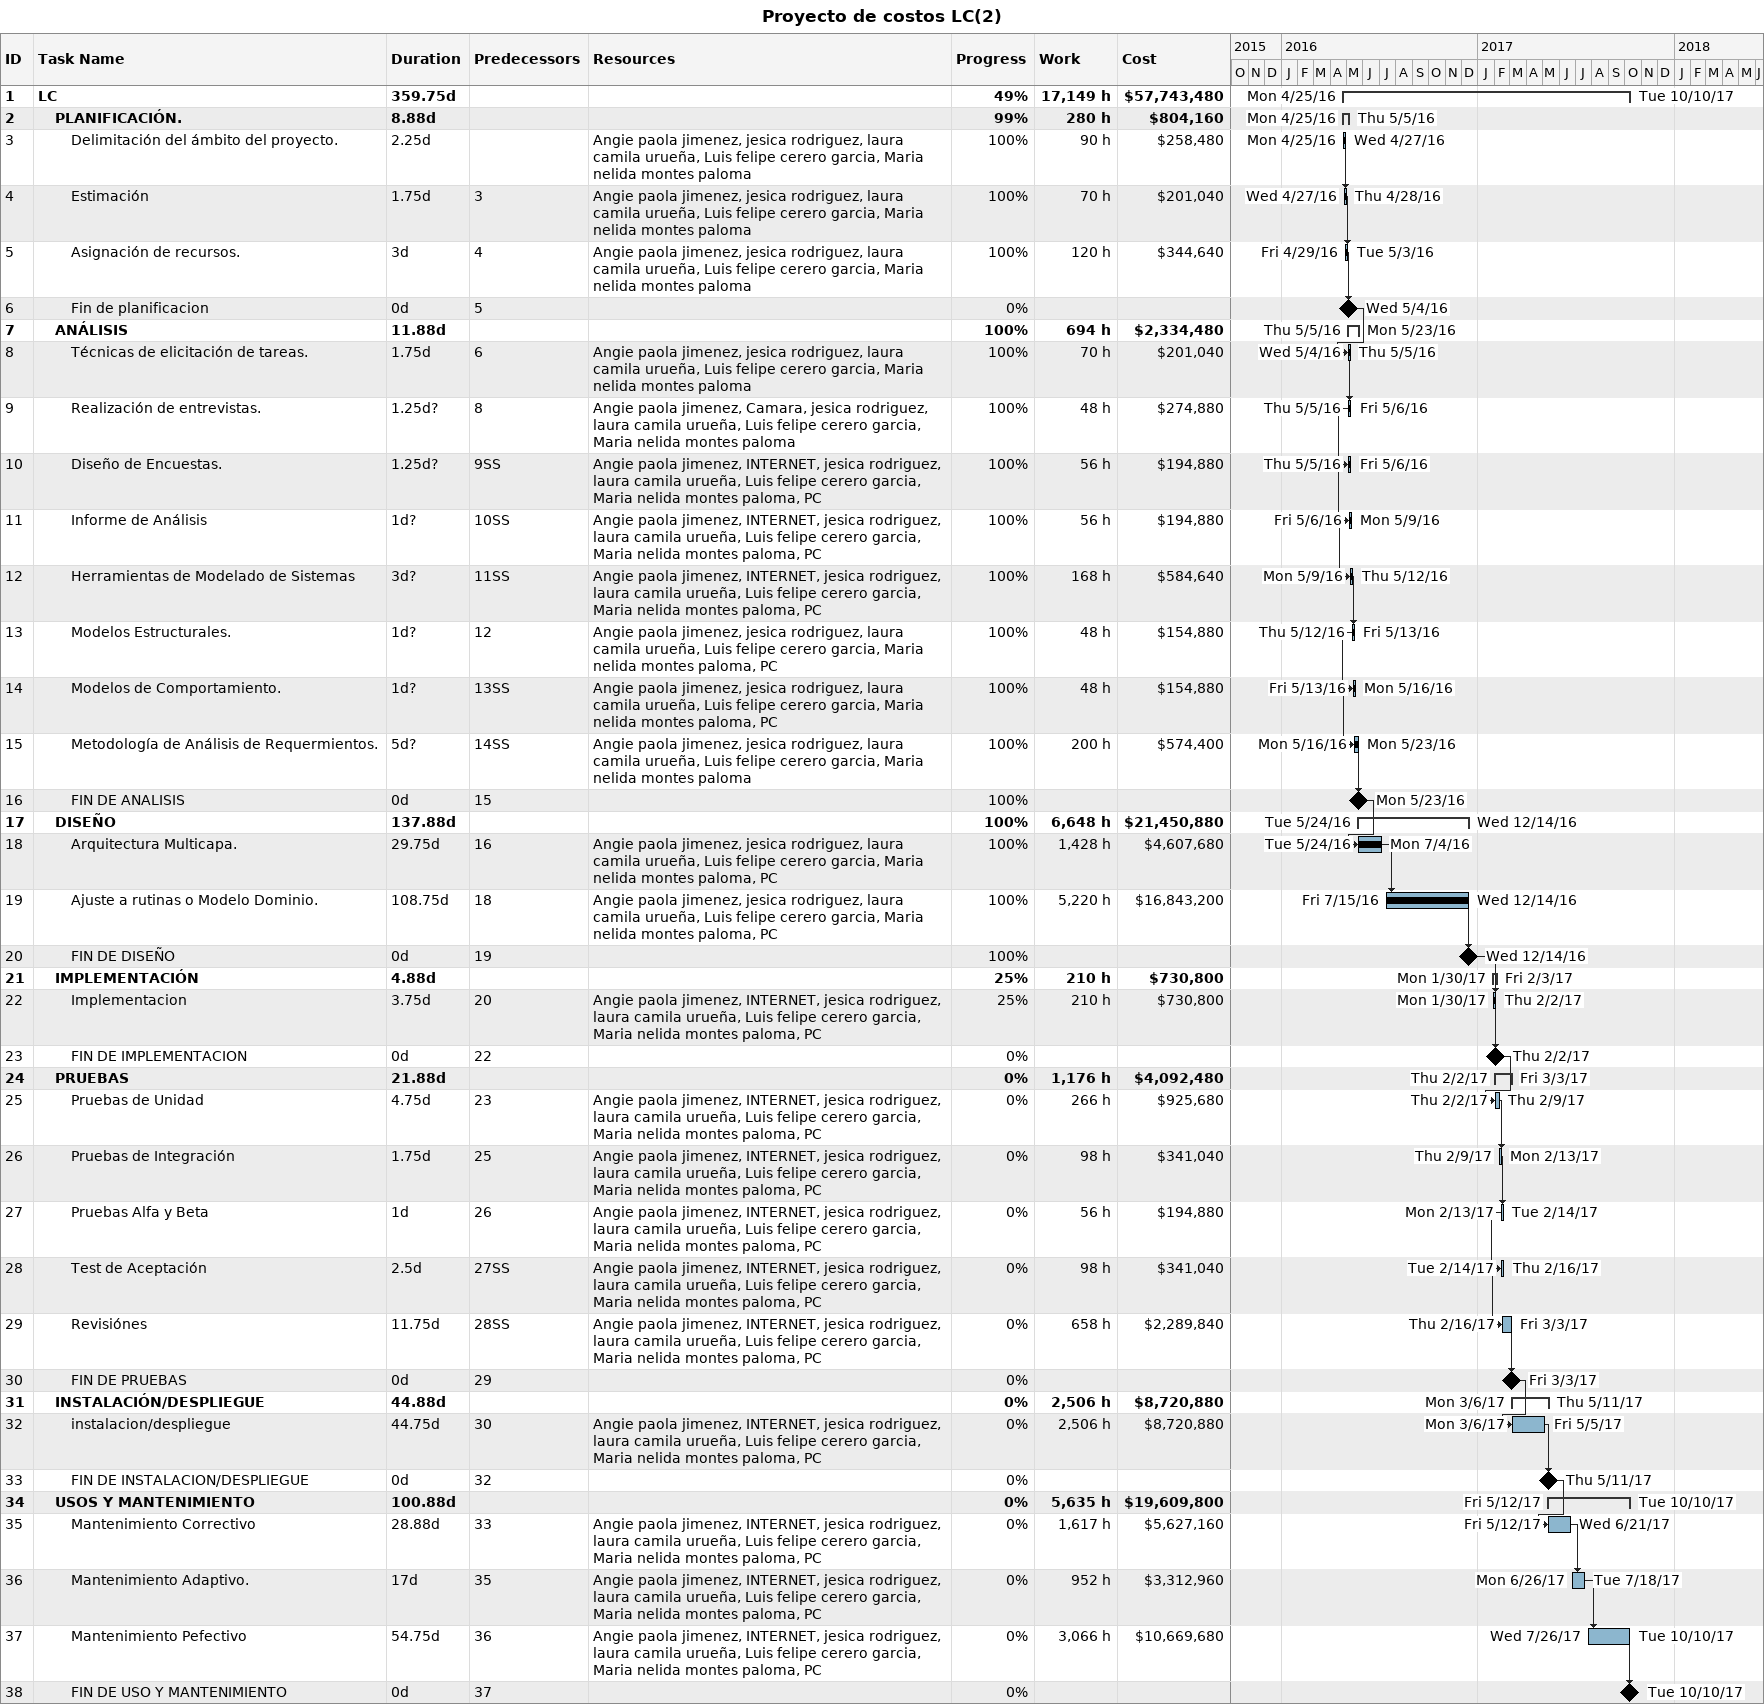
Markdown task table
Proyecto de costos LC(2)

| ID | Level | Task | Duration | Start | Finish | Predecessors | Resources | % complete | Work (h) | Cost ($) |
|---|---|---|---|---|---|---|---|---|---|---|
| 1 | 1 | **LC** | 359.75d | 2016-04-25 | 2017-10-10 |  |  | 49 | 17149 | 57743480 |
| 2 | 2 | **PLANIFICACIÓN.** | 8.88d | 2016-04-25 | 2016-05-05 |  |  | 99 | 280 | 804160 |
| 3 | 3 | Delimitación del ámbito del proyecto. | 2.25d | 2016-04-25 | 2016-04-27 |  | Angie paola jimenez, jesica rodriguez, laura camila urueña, Luis felipe cerero garcia, Maria nelida montes paloma | 100 | 90 | 258480 |
| 4 | 3 | Estimación | 1.75d | 2016-04-27 | 2016-04-28 | 3 | Angie paola jimenez, jesica rodriguez, laura camila urueña, Luis felipe cerero garcia, Maria nelida montes paloma | 100 | 70 | 201040 |
| 5 | 3 | Asignación de recursos. | 3d | 2016-04-29 | 2016-05-03 | 4 | Angie paola jimenez, jesica rodriguez, laura camila urueña, Luis felipe cerero garcia, Maria nelida montes paloma | 100 | 120 | 344640 |
| 6 | 3 | Fin de planificacion | 0d | 2016-05-04 | 2016-05-04 | 5 |  | 0 |  |  |
| 7 | 2 | **ANÁLISIS** | 11.88d | 2016-05-05 | 2016-05-23 |  |  | 100 | 694 | 2334480 |
| 8 | 3 | Técnicas de elicitación de tareas. | 1.75d | 2016-05-04 | 2016-05-05 | 6 | Angie paola jimenez, jesica rodriguez, laura camila urueña, Luis felipe cerero garcia, Maria nelida montes paloma | 100 | 70 | 201040 |
| 9 | 3 | Realización de entrevistas. | 1.25d? | 2016-05-05 | 2016-05-06 | 8 | Angie paola jimenez, Camara, jesica rodriguez, laura camila urueña, Luis felipe cerero garcia, Maria nelida montes paloma | 100 | 48 | 274880 |
| 10 | 3 | Diseño de Encuestas. | 1.25d? | 2016-05-05 | 2016-05-06 | 9SS | Angie paola jimenez, INTERNET, jesica rodriguez, laura camila urueña, Luis felipe cerero garcia, Maria nelida montes paloma, PC | 100 | 56 | 194880 |
| 11 | 3 | Informe de Análisis | 1d? | 2016-05-06 | 2016-05-09 | 10SS | Angie paola jimenez, INTERNET, jesica rodriguez, laura camila urueña, Luis felipe cerero garcia, Maria nelida montes paloma, PC | 100 | 56 | 194880 |
| 12 | 3 | Herramientas de Modelado de Sistemas | 3d? | 2016-05-09 | 2016-05-12 | 11SS | Angie paola jimenez, INTERNET, jesica rodriguez, laura camila urueña, Luis felipe cerero garcia, Maria nelida montes paloma, PC | 100 | 168 | 584640 |
| 13 | 3 | Modelos Estructurales. | 1d? | 2016-05-12 | 2016-05-13 | 12 | Angie paola jimenez, jesica rodriguez, laura camila urueña, Luis felipe cerero garcia, Maria nelida montes paloma, PC | 100 | 48 | 154880 |
| 14 | 3 | Modelos de Comportamiento. | 1d? | 2016-05-13 | 2016-05-16 | 13SS | Angie paola jimenez, jesica rodriguez, laura camila urueña, Luis felipe cerero garcia, Maria nelida montes paloma, PC | 100 | 48 | 154880 |
| 15 | 3 | Metodología de Análisis de Requermientos. | 5d? | 2016-05-16 | 2016-05-23 | 14SS | Angie paola jimenez, jesica rodriguez, laura camila urueña, Luis felipe cerero garcia, Maria nelida montes paloma | 100 | 200 | 574400 |
| 16 | 3 | FIN DE ANALISIS | 0d | 2016-05-23 | 2016-05-23 | 15 |  | 100 |  |  |
| 17 | 2 | **DISEÑO** | 137.88d | 2016-05-24 | 2016-12-14 |  |  | 100 | 6648 | 21450880 |
| 18 | 3 | Arquitectura Multicapa. | 29.75d | 2016-05-24 | 2016-07-04 | 16 | Angie paola jimenez, jesica rodriguez, laura camila urueña, Luis felipe cerero garcia, Maria nelida montes paloma, PC | 100 | 1428 | 4607680 |
| 19 | 3 | Ajuste a rutinas o Modelo Dominio. | 108.75d | 2016-07-15 | 2016-12-14 | 18 | Angie paola jimenez, jesica rodriguez, laura camila urueña, Luis felipe cerero garcia, Maria nelida montes paloma, PC | 100 | 5220 | 16843200 |
| 20 | 3 | FIN DE DISEÑO | 0d | 2016-12-14 | 2016-12-14 | 19 |  | 100 |  |  |
| 21 | 2 | **IMPLEMENTACIÓN** | 4.88d | 2017-01-30 | 2017-02-03 |  |  | 25 | 210 | 730800 |
| 22 | 3 | Implementacion | 3.75d | 2017-01-30 | 2017-02-02 | 20 | Angie paola jimenez, INTERNET, jesica rodriguez, laura camila urueña, Luis felipe cerero garcia, Maria nelida montes paloma, PC | 25 | 210 | 730800 |
| 23 | 3 | FIN DE IMPLEMENTACION | 0d | 2017-02-02 | 2017-02-02 | 22 |  | 0 |  |  |
| 24 | 2 | **PRUEBAS** | 21.88d | 2017-02-02 | 2017-03-03 |  |  | 0 | 1176 | 4092480 |
| 25 | 3 | Pruebas de Unidad | 4.75d | 2017-02-02 | 2017-02-09 | 23 | Angie paola jimenez, INTERNET, jesica rodriguez, laura camila urueña, Luis felipe cerero garcia, Maria nelida montes paloma, PC | 0 | 266 | 925680 |
| 26 | 3 | Pruebas de Integración | 1.75d | 2017-02-09 | 2017-02-13 | 25 | Angie paola jimenez, INTERNET, jesica rodriguez, laura camila urueña, Luis felipe cerero garcia, Maria nelida montes paloma, PC | 0 | 98 | 341040 |
| 27 | 3 | Pruebas Alfa y Beta | 1d | 2017-02-13 | 2017-02-14 | 26 | Angie paola jimenez, INTERNET, jesica rodriguez, laura camila urueña, Luis felipe cerero garcia, Maria nelida montes paloma, PC | 0 | 56 | 194880 |
| 28 | 3 | Test de Aceptación | 2.5d | 2017-02-14 | 2017-02-16 | 27SS | Angie paola jimenez, INTERNET, jesica rodriguez, laura camila urueña, Luis felipe cerero garcia, Maria nelida montes paloma, PC | 0 | 98 | 341040 |
| 29 | 3 | Revisiónes | 11.75d | 2017-02-16 | 2017-03-03 | 28SS | Angie paola jimenez, INTERNET, jesica rodriguez, laura camila urueña, Luis felipe cerero garcia, Maria nelida montes paloma, PC | 0 | 658 | 2289840 |
| 30 | 3 | FIN DE PRUEBAS | 0d | 2017-03-03 | 2017-03-03 | 29 |  | 0 |  |  |
| 31 | 2 | **INSTALACIÓN/DESPLIEGUE** | 44.88d | 2017-03-06 | 2017-05-11 |  |  | 0 | 2506 | 8720880 |
| 32 | 3 | instalacion/despliegue | 44.75d | 2017-03-06 | 2017-05-05 | 30 | Angie paola jimenez, INTERNET, jesica rodriguez, laura camila urueña, Luis felipe cerero garcia, Maria nelida montes paloma, PC | 0 | 2506 | 8720880 |
| 33 | 3 | FIN DE INSTALACION/DESPLIEGUE | 0d | 2017-05-11 | 2017-05-11 | 32 |  | 0 |  |  |
| 34 | 2 | **USOS Y MANTENIMIENTO** | 100.88d | 2017-05-12 | 2017-10-10 |  |  | 0 | 5635 | 19609800 |
| 35 | 3 | Mantenimiento Correctivo | 28.88d | 2017-05-12 | 2017-06-21 | 33 | Angie paola jimenez, INTERNET, jesica rodriguez, laura camila urueña, Luis felipe cerero garcia, Maria nelida montes paloma, PC | 0 | 1617 | 5627160 |
| 36 | 3 | Mantenimiento Adaptivo. | 17d | 2017-06-26 | 2017-07-18 | 35 | Angie paola jimenez, INTERNET, jesica rodriguez, laura camila urueña, Luis felipe cerero garcia, Maria nelida montes paloma, PC | 0 | 952 | 3312960 |
| 37 | 3 | Mantenimiento Pefectivo | 54.75d | 2017-07-26 | 2017-10-10 | 36 | Angie paola jimenez, INTERNET, jesica rodriguez, laura camila urueña, Luis felipe cerero garcia, Maria nelida montes paloma, PC | 0 | 3066 | 10669680 |
| 38 | 3 | FIN DE USO Y MANTENIMIENTO | 0d | 2017-10-10 | 2017-10-10 | 37 |  | 0 |  |  |
